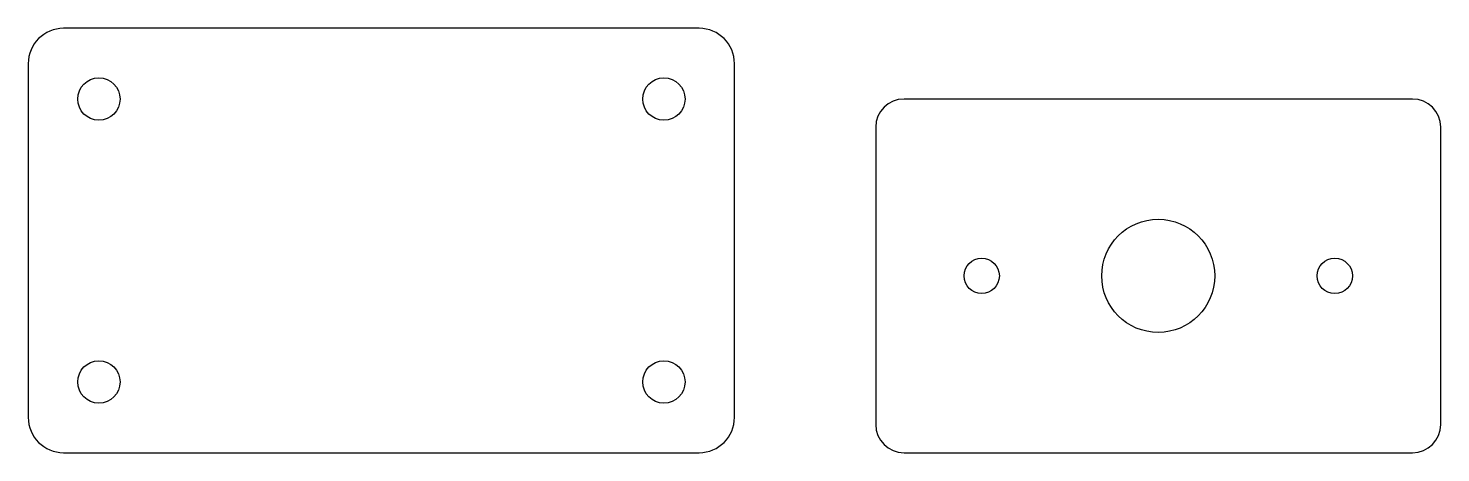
# Model space of a CAD drawing. Header units: millimetres. Extents: x 0 to 200, y 0 to 60.
import ezdxf

# ---------------------------------------------------------------- set-up
doc = ezdxf.new("R2010")
doc.units = ezdxf.units.MM

msp = doc.modelspace()

# ---------------------------------------------------------------- linework, layer by layer
for p, q in [((95, 60), (5, 60)), ((0, 55), (0, 5)), ((100, 5), (100, 55)), ((196, 50), (124, 50)), ((120, 46), (120, 4)), ((200, 4), (200, 46)), ((5, 0), (95, 0)), ((124, 0), (196, 0))]:
    msp.add_line(p, q)
for centre, radius in [((10, 50), 3), ((90, 50), 3), ((160, 25), 8), ((135, 25), 2.5), ((185, 25), 2.5), ((10, 10), 3), ((90, 10), 3)]:
    msp.add_circle(centre, radius)
for centre, radius, start, end in [((5, 55), 5, 90, 180), ((95, 55), 5, 0, 90), ((124, 46), 4, 90, 180), ((196, 46), 4, 0, 90), ((5, 5), 5, 180, 270), ((95, 5), 5, 270, 360), ((124, 4), 4, 180, 270), ((196, 4), 4, 270, 360)]:
    msp.add_arc(centre, radius, start, end)

doc.saveas('drawing.dxf')
